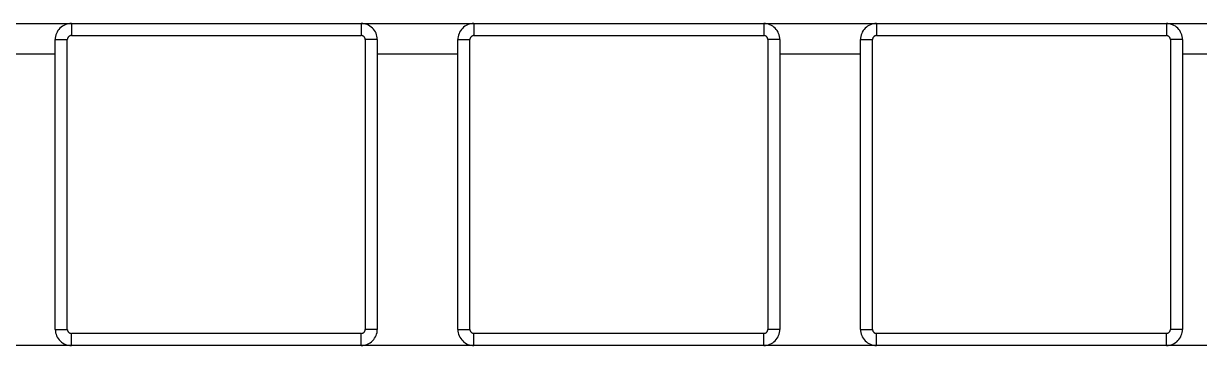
# Model space of a CAD drawing. Header units: millimetres. Extents: x 10366 to 13995, y 24552 to 29685.
# Drawn here: x 11395.8 to 11541.8, y 28004.8 to 28044.8 of the extents above; entities that cross this region are included whole.
import ezdxf

# ---------------------------------------------------------------- set-up
doc = ezdxf.new("R2010")
doc.units = ezdxf.units.MM
doc.header["$LTSCALE"] = 3
doc.layers.add('DomyÅ›lny', color=7, linetype='Continuous')

msp = doc.modelspace()

# ---------------------------------------------------------------- linework, layer by layer
at = {"layer": 'DomyÅ›lny'}
for p, q in [((11348.51, 28044.83), (11690.95, 28044.83)), ((11401.73, 28044.83), (11437.73, 28044.83)), ((11451.73, 28044.83), (11487.73, 28044.83)), ((11501.73, 28044.83), (11537.73, 28044.83)), ((11399.73, 28006.83), (11399.73, 28042.83)), ((11401.23, 28006.83), (11401.23, 28042.83)), ((11401.73, 28043.33), (11437.73, 28043.33)), ((11438.23, 28042.83), (11438.23, 28006.83)), ((11439.73, 28042.83), (11439.73, 28006.83)), ((11449.73, 28006.83), (11449.73, 28042.83)), ((11451.23, 28006.83), (11451.23, 28042.83)), ((11451.73, 28043.33), (11487.73, 28043.33)), ((11488.23, 28042.83), (11488.23, 28006.83)), ((11489.73, 28042.83), (11489.73, 28006.83)), ((11499.73, 28006.83), (11499.73, 28042.83)), ((11501.23, 28006.83), (11501.23, 28042.83)), ((11501.73, 28043.33), (11537.73, 28043.33)), ((11538.23, 28042.83), (11538.23, 28006.83)), ((11539.73, 28042.83), (11539.73, 28006.83)), ((11389.73, 28041.05), (11399.73, 28041.05)), ((11439.73, 28041.05), (11449.73, 28041.05)), ((11489.73, 28041.05), (11499.73, 28041.05)), ((11539.73, 28041.05), (11549.73, 28041.05)), ((11437.73, 28006.33), (11401.73, 28006.33)), ((11487.73, 28006.33), (11451.73, 28006.33)), ((11537.73, 28006.33), (11501.73, 28006.33)), ((11749.73, 28004.83), (11289.73, 28004.83)), ((11401.31, 28004.83), (11388.14, 28004.83)), ((11451.19, 28004.83), (11438.01, 28004.83)), ((11501.23, 28004.83), (11488.05, 28004.83)), ((11551.26, 28004.83), (11538.09, 28004.83))]:
    msp.add_line(p, q, dxfattribs=at)
for points in [[(11401.73, 28044.83, 0), (11401.54, 28044.82, 0), (11401.34, 28044.79, 0), (11401.15, 28044.74, 0), (11400.97, 28044.68, 0), (11400.79, 28044.59, 0), (11400.62, 28044.49, 0), (11400.47, 28044.37, 0), (11400.32, 28044.24, 0), (11400.19, 28044.1, 0), (11400.07, 28043.94, 0), (11399.97, 28043.77, 0), (11399.89, 28043.59, 0), (11399.82, 28043.41, 0), (11399.77, 28043.22, 0), (11399.74, 28043.02, 0), (11399.73, 28042.83, 0)], [(11401.73, 28044.83, 0), (11401.73, 28044.83, 0), (11401.73, 28044.83, 0), (11401.73, 28044.83, 0), (11401.73, 28044.83, 0), (11401.73, 28044.83, 0), (11401.73, 28044.83, 0), (11401.73, 28044.83, 0), (11401.73, 28044.83, 0), (11401.73, 28044.83, 0), (11401.73, 28044.83, 0), (11401.73, 28044.83, 0), (11401.73, 28044.83, 0), (11401.73, 28044.83, 0), (11401.73, 28044.82, 0), (11401.73, 28044.78, 0), (11401.73, 28044.64, 0), (11401.73, 28043.33, 0)], [(11439.73, 28042.83, 0), (11439.73, 28042.84, 0), (11439.72, 28043.05, 0), (11439.69, 28043.24, 0), (11439.64, 28043.43, 0), (11439.57, 28043.62, 0), (11439.49, 28043.79, 0), (11439.38, 28043.96, 0), (11439.26, 28044.12, 0), (11439.13, 28044.26, 0), (11438.98, 28044.39, 0), (11438.82, 28044.51, 0), (11438.65, 28044.61, 0), (11438.47, 28044.69, 0), (11438.29, 28044.75, 0), (11438.1, 28044.79, 0), (11437.92, 28044.82, 0), (11437.73, 28044.83, 0)], [(11437.73, 28044.83, 0), (11437.73, 28044.83, 0), (11437.73, 28044.83, 0), (11437.73, 28044.83, 0), (11437.73, 28044.83, 0), (11437.73, 28044.83, 0), (11437.73, 28044.83, 0), (11437.73, 28044.83, 0), (11437.73, 28044.83, 0), (11437.73, 28044.83, 0), (11437.73, 28044.83, 0), (11437.73, 28044.83, 0), (11437.73, 28044.83, 0), (11437.73, 28044.83, 0), (11437.73, 28044.82, 0), (11437.73, 28044.78, 0), (11437.73, 28044.64, 0), (11437.73, 28043.33, 0)], [(11451.73, 28044.83, 0), (11451.72, 28044.83, 0), (11451.51, 28044.82, 0), (11451.32, 28044.79, 0), (11451.13, 28044.73, 0), (11450.95, 28044.67, 0), (11450.77, 28044.58, 0), (11450.6, 28044.48, 0), (11450.45, 28044.36, 0), (11450.3, 28044.22, 0), (11450.17, 28044.07, 0), (11450.06, 28043.92, 0), (11449.96, 28043.75, 0), (11449.88, 28043.57, 0), (11449.81, 28043.38, 0), (11449.77, 28043.19, 0), (11449.74, 28043.01, 0), (11449.73, 28042.83, 0)], [(11451.73, 28044.83, 0), (11451.73, 28044.83, 0), (11451.73, 28044.83, 0), (11451.73, 28044.83, 0), (11451.73, 28044.83, 0), (11451.73, 28044.83, 0), (11451.73, 28044.83, 0), (11451.73, 28044.83, 0), (11451.73, 28044.83, 0), (11451.73, 28044.83, 0), (11451.73, 28044.83, 0), (11451.73, 28044.83, 0), (11451.73, 28044.83, 0), (11451.73, 28044.83, 0), (11451.73, 28044.82, 0), (11451.73, 28044.78, 0), (11451.73, 28044.64, 0), (11451.73, 28043.33, 0)], [(11489.73, 28042.83, 0), (11489.72, 28043.02, 0), (11489.7, 28043.22, 0), (11489.65, 28043.41, 0), (11489.58, 28043.59, 0), (11489.5, 28043.77, 0), (11489.4, 28043.94, 0), (11489.28, 28044.1, 0), (11489.15, 28044.24, 0), (11489, 28044.37, 0), (11488.85, 28044.49, 0), (11488.68, 28044.59, 0), (11488.5, 28044.68, 0), (11488.31, 28044.74, 0), (11488.12, 28044.79, 0), (11487.93, 28044.82, 0), (11487.73, 28044.83, 0)], [(11487.73, 28044.83, 0), (11487.73, 28044.83, 0), (11487.73, 28044.83, 0), (11487.73, 28044.83, 0), (11487.73, 28044.83, 0), (11487.73, 28044.83, 0), (11487.73, 28044.83, 0), (11487.73, 28044.83, 0), (11487.73, 28044.83, 0), (11487.73, 28044.83, 0), (11487.73, 28044.83, 0), (11487.73, 28044.83, 0), (11487.73, 28044.83, 0), (11487.73, 28044.83, 0), (11487.73, 28044.82, 0), (11487.73, 28044.78, 0), (11487.73, 28044.64, 0), (11487.73, 28043.33, 0)], [(11501.73, 28044.83, 0), (11501.54, 28044.82, 0), (11501.34, 28044.79, 0), (11501.15, 28044.74, 0), (11500.97, 28044.68, 0), (11500.79, 28044.59, 0), (11500.62, 28044.49, 0), (11500.47, 28044.37, 0), (11500.32, 28044.24, 0), (11500.19, 28044.1, 0), (11500.07, 28043.94, 0), (11499.97, 28043.77, 0), (11499.89, 28043.59, 0), (11499.82, 28043.41, 0), (11499.77, 28043.22, 0), (11499.74, 28043.02, 0), (11499.73, 28042.83, 0)], [(11501.73, 28044.83, 0), (11501.73, 28044.83, 0), (11501.73, 28044.83, 0), (11501.73, 28044.83, 0), (11501.73, 28044.83, 0), (11501.73, 28044.83, 0), (11501.73, 28044.83, 0), (11501.73, 28044.83, 0), (11501.73, 28044.83, 0), (11501.73, 28044.83, 0), (11501.73, 28044.83, 0), (11501.73, 28044.83, 0), (11501.73, 28044.83, 0), (11501.73, 28044.83, 0), (11501.73, 28044.82, 0), (11501.73, 28044.78, 0), (11501.73, 28044.64, 0), (11501.73, 28043.33, 0)], [(11538.39, 28044.72, 0), (11538.07, 28044.8, 0), (11537.73, 28044.83, 0)], [(11539.73, 28042.83, 0), (11539.72, 28043.02, 0), (11539.7, 28043.22, 0), (11539.65, 28043.41, 0), (11539.58, 28043.59, 0), (11539.5, 28043.77, 0), (11539.4, 28043.94, 0), (11539.28, 28044.1, 0), (11539.15, 28044.24, 0), (11539, 28044.37, 0), (11538.85, 28044.49, 0), (11538.68, 28044.59, 0), (11538.5, 28044.68, 0), (11538.31, 28044.74, 0), (11538.12, 28044.79, 0), (11537.93, 28044.82, 0), (11537.73, 28044.83, 0)], [(11537.73, 28044.83, 0), (11537.73, 28044.83, 0), (11537.73, 28044.83, 0), (11537.73, 28044.83, 0), (11537.73, 28044.83, 0), (11537.73, 28044.83, 0), (11537.73, 28044.83, 0), (11537.73, 28044.83, 0), (11537.73, 28044.83, 0), (11537.73, 28044.83, 0), (11537.73, 28044.83, 0), (11537.73, 28044.83, 0), (11537.73, 28044.83, 0), (11537.73, 28044.83, 0), (11537.73, 28044.82, 0), (11537.73, 28044.78, 0), (11537.73, 28044.64, 0), (11537.73, 28043.33, 0)], [(11399.73, 28042.83, 0), (11399.73, 28042.83, 0), (11399.73, 28042.83, 0), (11399.73, 28042.83, 0), (11399.73, 28042.83, 0), (11399.73, 28042.83, 0), (11399.73, 28042.83, 0), (11399.73, 28042.83, 0), (11399.73, 28042.83, 0), (11399.73, 28042.83, 0), (11399.73, 28042.83, 0), (11399.73, 28042.83, 0), (11399.73, 28042.83, 0), (11399.74, 28042.83, 0), (11399.74, 28042.83, 0), (11399.78, 28042.83, 0), (11399.92, 28042.83, 0), (11401.23, 28042.83, 0)], [(11401.73, 28043.33, 0), (11401.69, 28043.33, 0), (11401.64, 28043.32, 0), (11401.59, 28043.31, 0), (11401.54, 28043.29, 0), (11401.5, 28043.27, 0), (11401.46, 28043.24, 0), (11401.42, 28043.21, 0), (11401.38, 28043.18, 0), (11401.35, 28043.15, 0), (11401.32, 28043.11, 0), (11401.29, 28043.06, 0), (11401.27, 28043.02, 0), (11401.26, 28042.97, 0), (11401.24, 28042.93, 0), (11401.24, 28042.88, 0), (11401.23, 28042.83, 0)], [(11438.23, 28042.83, 0), (11438.23, 28042.88, 0), (11438.22, 28042.93, 0), (11438.21, 28042.97, 0), (11438.2, 28043.02, 0), (11438.17, 28043.06, 0), (11438.15, 28043.11, 0), (11438.12, 28043.15, 0), (11438.09, 28043.18, 0), (11438.05, 28043.22, 0), (11438.01, 28043.24, 0), (11437.97, 28043.27, 0), (11437.92, 28043.29, 0), (11437.88, 28043.31, 0), (11437.83, 28043.32, 0), (11437.78, 28043.33, 0), (11437.73, 28043.33, 0)], [(11439.73, 28042.83, 0), (11439.73, 28042.83, 0), (11439.73, 28042.83, 0), (11439.73, 28042.83, 0), (11439.73, 28042.83, 0), (11439.73, 28042.83, 0), (11439.73, 28042.83, 0), (11439.73, 28042.83, 0), (11439.73, 28042.83, 0), (11439.73, 28042.83, 0), (11439.73, 28042.83, 0), (11439.73, 28042.83, 0), (11439.73, 28042.83, 0), (11439.72, 28042.83, 0), (11439.69, 28042.83, 0), (11439.55, 28042.83, 0), (11438.23, 28042.83, 0)], [(11449.73, 28042.83, 0), (11449.73, 28042.83, 0), (11449.73, 28042.83, 0), (11449.73, 28042.83, 0), (11449.73, 28042.83, 0), (11449.73, 28042.83, 0), (11449.73, 28042.83, 0), (11449.73, 28042.83, 0), (11449.73, 28042.83, 0), (11449.73, 28042.83, 0), (11449.73, 28042.83, 0), (11449.73, 28042.83, 0), (11449.73, 28042.83, 0), (11449.74, 28042.83, 0), (11449.74, 28042.83, 0), (11449.78, 28042.83, 0), (11449.92, 28042.83, 0), (11451.23, 28042.83, 0)], [(11451.73, 28043.33, 0), (11451.69, 28043.33, 0), (11451.64, 28043.32, 0), (11451.59, 28043.31, 0), (11451.54, 28043.29, 0), (11451.5, 28043.27, 0), (11451.46, 28043.24, 0), (11451.42, 28043.21, 0), (11451.38, 28043.18, 0), (11451.35, 28043.14, 0), (11451.32, 28043.11, 0), (11451.29, 28043.06, 0), (11451.27, 28043.02, 0), (11451.26, 28042.97, 0), (11451.24, 28042.93, 0), (11451.24, 28042.88, 0), (11451.23, 28042.83, 0)], [(11488.23, 28042.83, 0), (11488.23, 28042.88, 0), (11488.22, 28042.93, 0), (11488.21, 28042.97, 0), (11488.2, 28043.02, 0), (11488.18, 28043.06, 0), (11488.15, 28043.11, 0), (11488.12, 28043.15, 0), (11488.09, 28043.18, 0), (11488.05, 28043.21, 0), (11488.01, 28043.24, 0), (11487.97, 28043.27, 0), (11487.93, 28043.29, 0), (11487.88, 28043.31, 0), (11487.83, 28043.32, 0), (11487.78, 28043.33, 0), (11487.73, 28043.33, 0)], [(11489.73, 28042.83, 0), (11489.73, 28042.83, 0), (11489.73, 28042.83, 0), (11489.73, 28042.83, 0), (11489.73, 28042.83, 0), (11489.73, 28042.83, 0), (11489.73, 28042.83, 0), (11489.73, 28042.83, 0), (11489.73, 28042.83, 0), (11489.73, 28042.83, 0), (11489.73, 28042.83, 0), (11489.73, 28042.83, 0), (11489.73, 28042.83, 0), (11489.73, 28042.83, 0), (11489.72, 28042.83, 0), (11489.69, 28042.83, 0), (11489.55, 28042.83, 0), (11488.23, 28042.83, 0)], [(11499.73, 28042.83, 0), (11499.73, 28042.83, 0), (11499.73, 28042.83, 0), (11499.73, 28042.83, 0), (11499.73, 28042.83, 0), (11499.73, 28042.83, 0), (11499.73, 28042.83, 0), (11499.73, 28042.83, 0), (11499.73, 28042.83, 0), (11499.73, 28042.83, 0), (11499.73, 28042.83, 0), (11499.73, 28042.83, 0), (11499.73, 28042.83, 0), (11499.74, 28042.83, 0), (11499.74, 28042.83, 0), (11499.78, 28042.83, 0), (11499.92, 28042.83, 0), (11501.23, 28042.83, 0)], [(11501.73, 28043.33, 0), (11501.69, 28043.33, 0), (11501.64, 28043.32, 0), (11501.59, 28043.31, 0), (11501.54, 28043.29, 0), (11501.5, 28043.27, 0), (11501.46, 28043.24, 0), (11501.42, 28043.21, 0), (11501.38, 28043.18, 0), (11501.35, 28043.15, 0), (11501.32, 28043.11, 0), (11501.29, 28043.06, 0), (11501.27, 28043.02, 0), (11501.26, 28042.97, 0), (11501.24, 28042.93, 0), (11501.24, 28042.88, 0), (11501.23, 28042.83, 0)], [(11538.23, 28042.83, 0), (11538.23, 28042.88, 0), (11538.22, 28042.93, 0), (11538.21, 28042.97, 0), (11538.2, 28043.02, 0), (11538.18, 28043.06, 0), (11538.15, 28043.11, 0), (11538.12, 28043.15, 0), (11538.09, 28043.18, 0), (11538.05, 28043.21, 0), (11538.01, 28043.24, 0), (11537.97, 28043.27, 0), (11537.93, 28043.29, 0), (11537.88, 28043.31, 0), (11537.83, 28043.32, 0), (11537.78, 28043.33, 0), (11537.73, 28043.33, 0)], [(11539.73, 28042.83, 0), (11539.73, 28042.83, 0), (11539.73, 28042.83, 0), (11539.73, 28042.83, 0), (11539.73, 28042.83, 0), (11539.73, 28042.83, 0), (11539.73, 28042.83, 0), (11539.73, 28042.83, 0), (11539.73, 28042.83, 0), (11539.73, 28042.83, 0), (11539.73, 28042.83, 0), (11539.73, 28042.83, 0), (11539.73, 28042.83, 0), (11539.73, 28042.83, 0), (11539.72, 28042.83, 0), (11539.69, 28042.83, 0), (11539.55, 28042.83, 0), (11538.23, 28042.83, 0)], [(11399.73, 28006.83, 0), (11399.73, 28006.83, 0), (11399.73, 28006.83, 0), (11399.73, 28006.83, 0), (11399.73, 28006.83, 0), (11399.73, 28006.83, 0), (11399.73, 28006.83, 0), (11399.73, 28006.83, 0), (11399.73, 28006.83, 0), (11399.73, 28006.83, 0), (11399.73, 28006.83, 0), (11399.73, 28006.83, 0), (11399.73, 28006.83, 0), (11399.74, 28006.83, 0), (11399.74, 28006.83, 0), (11399.78, 28006.83, 0), (11399.92, 28006.83, 0), (11401.23, 28006.83, 0)], [(11399.73, 28006.83, 0), (11399.73, 28006.82, 0), (11399.75, 28006.61, 0), (11399.78, 28006.41, 0), (11399.83, 28006.22, 0), (11399.9, 28006.04, 0), (11399.98, 28005.86, 0), (11400.09, 28005.7, 0), (11400.21, 28005.54, 0), (11400.34, 28005.4, 0), (11400.49, 28005.26, 0), (11400.65, 28005.15, 0), (11400.82, 28005.05, 0), (11400.99, 28004.97, 0), (11401.18, 28004.91, 0), (11401.37, 28004.86, 0), (11401.55, 28004.84, 0), (11401.73, 28004.83, 0)], [(11401.23, 28006.83, 0), (11401.24, 28006.78, 0), (11401.24, 28006.73, 0), (11401.26, 28006.68, 0), (11401.27, 28006.64, 0), (11401.29, 28006.59, 0), (11401.32, 28006.55, 0), (11401.35, 28006.51, 0), (11401.38, 28006.47, 0), (11401.42, 28006.44, 0), (11401.46, 28006.41, 0), (11401.5, 28006.39, 0), (11401.54, 28006.37, 0), (11401.59, 28006.35, 0), (11401.64, 28006.34, 0), (11401.69, 28006.33, 0), (11401.73, 28006.33, 0)], [(11401.73, 28004.83, 0), (11401.73, 28004.83, 0), (11401.73, 28004.83, 0), (11401.73, 28004.83, 0), (11401.73, 28004.83, 0), (11401.73, 28004.83, 0), (11401.73, 28004.83, 0), (11401.73, 28004.83, 0), (11401.73, 28004.83, 0), (11401.73, 28004.83, 0), (11401.73, 28004.83, 0), (11401.73, 28004.83, 0), (11401.73, 28004.83, 0), (11401.73, 28004.84, 0), (11401.73, 28004.87, 0), (11401.73, 28005.01, 0), (11401.73, 28006.33, 0)], [(11437.73, 28006.33, 0), (11437.78, 28006.33, 0), (11437.83, 28006.34, 0), (11437.88, 28006.35, 0), (11437.93, 28006.37, 0), (11437.97, 28006.39, 0), (11438.01, 28006.41, 0), (11438.05, 28006.44, 0), (11438.09, 28006.47, 0), (11438.12, 28006.51, 0), (11438.15, 28006.55, 0), (11438.18, 28006.59, 0), (11438.2, 28006.64, 0), (11438.21, 28006.68, 0), (11438.22, 28006.73, 0), (11438.23, 28006.78, 0), (11438.23, 28006.83, 0)], [(11437.73, 28004.83, 0), (11437.93, 28004.84, 0), (11438.12, 28004.87, 0), (11438.31, 28004.91, 0), (11438.5, 28004.98, 0), (11438.68, 28005.06, 0), (11438.85, 28005.17, 0), (11439, 28005.28, 0), (11439.15, 28005.41, 0), (11439.28, 28005.56, 0), (11439.4, 28005.72, 0), (11439.5, 28005.89, 0), (11439.58, 28006.06, 0), (11439.65, 28006.25, 0), (11439.7, 28006.44, 0), (11439.72, 28006.63, 0), (11439.73, 28006.83, 0)], [(11437.73, 28004.83, 0), (11437.73, 28004.83, 0), (11437.73, 28004.83, 0), (11437.73, 28004.83, 0), (11437.73, 28004.83, 0), (11437.73, 28004.83, 0), (11437.73, 28004.83, 0), (11437.73, 28004.83, 0), (11437.73, 28004.83, 0), (11437.73, 28004.83, 0), (11437.73, 28004.83, 0), (11437.73, 28004.83, 0), (11437.73, 28004.83, 0), (11437.73, 28004.84, 0), (11437.73, 28004.87, 0), (11437.73, 28005.01, 0), (11437.73, 28006.33, 0)], [(11439.73, 28006.83, 0), (11439.73, 28006.83, 0), (11439.73, 28006.83, 0), (11439.73, 28006.83, 0), (11439.73, 28006.83, 0), (11439.73, 28006.83, 0), (11439.73, 28006.83, 0), (11439.73, 28006.83, 0), (11439.73, 28006.83, 0), (11439.73, 28006.83, 0), (11439.73, 28006.83, 0), (11439.73, 28006.83, 0), (11439.73, 28006.83, 0), (11439.72, 28006.83, 0), (11439.69, 28006.83, 0), (11439.55, 28006.83, 0), (11438.23, 28006.83, 0)], [(11449.73, 28006.83, 0), (11449.73, 28006.82, 0), (11449.75, 28006.61, 0), (11449.78, 28006.41, 0), (11449.83, 28006.22, 0), (11449.9, 28006.04, 0), (11449.98, 28005.86, 0), (11450.09, 28005.7, 0), (11450.21, 28005.54, 0), (11450.34, 28005.4, 0), (11450.49, 28005.26, 0), (11450.65, 28005.15, 0), (11450.82, 28005.05, 0), (11450.99, 28004.97, 0), (11451.18, 28004.91, 0), (11451.37, 28004.86, 0), (11451.55, 28004.84, 0), (11451.73, 28004.83, 0)], [(11449.73, 28006.83, 0), (11449.73, 28006.83, 0), (11449.73, 28006.83, 0), (11449.73, 28006.83, 0), (11449.73, 28006.83, 0), (11449.73, 28006.83, 0), (11449.73, 28006.83, 0), (11449.73, 28006.83, 0), (11449.73, 28006.83, 0), (11449.73, 28006.83, 0), (11449.73, 28006.83, 0), (11449.73, 28006.83, 0), (11449.73, 28006.83, 0), (11449.74, 28006.83, 0), (11449.74, 28006.83, 0), (11449.78, 28006.83, 0), (11449.92, 28006.83, 0), (11451.23, 28006.83, 0)], [(11451.23, 28006.83, 0), (11451.24, 28006.78, 0), (11451.24, 28006.73, 0), (11451.26, 28006.68, 0), (11451.27, 28006.64, 0), (11451.29, 28006.59, 0), (11451.32, 28006.55, 0), (11451.35, 28006.51, 0), (11451.38, 28006.47, 0), (11451.42, 28006.44, 0), (11451.46, 28006.41, 0), (11451.5, 28006.39, 0), (11451.54, 28006.37, 0), (11451.59, 28006.35, 0), (11451.64, 28006.34, 0), (11451.69, 28006.33, 0), (11451.73, 28006.33, 0)], [(11451.73, 28004.83, 0), (11451.73, 28004.83, 0), (11451.73, 28004.83, 0), (11451.73, 28004.83, 0), (11451.73, 28004.83, 0), (11451.73, 28004.83, 0), (11451.73, 28004.83, 0), (11451.73, 28004.83, 0), (11451.73, 28004.83, 0), (11451.73, 28004.83, 0), (11451.73, 28004.83, 0), (11451.73, 28004.83, 0), (11451.73, 28004.83, 0), (11451.73, 28004.84, 0), (11451.73, 28004.87, 0), (11451.73, 28005.01, 0), (11451.73, 28006.33, 0)], [(11487.73, 28006.33, 0), (11487.78, 28006.33, 0), (11487.83, 28006.34, 0), (11487.88, 28006.35, 0), (11487.93, 28006.37, 0), (11487.97, 28006.39, 0), (11488.01, 28006.41, 0), (11488.05, 28006.44, 0), (11488.09, 28006.47, 0), (11488.12, 28006.51, 0), (11488.15, 28006.55, 0), (11488.18, 28006.59, 0), (11488.2, 28006.64, 0), (11488.21, 28006.68, 0), (11488.22, 28006.73, 0), (11488.23, 28006.78, 0), (11488.23, 28006.83, 0)], [(11487.73, 28004.83, 0), (11487.93, 28004.84, 0), (11488.12, 28004.87, 0), (11488.31, 28004.91, 0), (11488.5, 28004.98, 0), (11488.68, 28005.06, 0), (11488.85, 28005.17, 0), (11489, 28005.28, 0), (11489.15, 28005.41, 0), (11489.28, 28005.56, 0), (11489.4, 28005.72, 0), (11489.5, 28005.89, 0), (11489.58, 28006.06, 0), (11489.65, 28006.25, 0), (11489.7, 28006.44, 0), (11489.72, 28006.63, 0), (11489.73, 28006.83, 0)], [(11487.73, 28004.83, 0), (11487.73, 28004.83, 0), (11487.73, 28004.83, 0), (11487.73, 28004.83, 0), (11487.73, 28004.83, 0), (11487.73, 28004.83, 0), (11487.73, 28004.83, 0), (11487.73, 28004.83, 0), (11487.73, 28004.83, 0), (11487.73, 28004.83, 0), (11487.73, 28004.83, 0), (11487.73, 28004.83, 0), (11487.73, 28004.83, 0), (11487.73, 28004.84, 0), (11487.73, 28004.87, 0), (11487.73, 28005.01, 0), (11487.73, 28006.33, 0)], [(11489.73, 28006.83, 0), (11489.73, 28006.83, 0), (11489.73, 28006.83, 0), (11489.73, 28006.83, 0), (11489.73, 28006.83, 0), (11489.73, 28006.83, 0), (11489.73, 28006.83, 0), (11489.73, 28006.83, 0), (11489.73, 28006.83, 0), (11489.73, 28006.83, 0), (11489.73, 28006.83, 0), (11489.73, 28006.83, 0), (11489.73, 28006.83, 0), (11489.73, 28006.83, 0), (11489.72, 28006.83, 0), (11489.69, 28006.83, 0), (11489.55, 28006.83, 0), (11488.23, 28006.83, 0)], [(11499.73, 28006.83, 0), (11499.74, 28006.63, 0), (11499.77, 28006.44, 0), (11499.82, 28006.25, 0), (11499.89, 28006.06, 0), (11499.97, 28005.89, 0), (11500.07, 28005.72, 0), (11500.19, 28005.56, 0), (11500.32, 28005.41, 0), (11500.47, 28005.28, 0), (11500.62, 28005.17, 0), (11500.79, 28005.06, 0), (11500.97, 28004.98, 0), (11501.15, 28004.91, 0), (11501.34, 28004.87, 0), (11501.54, 28004.84, 0), (11501.73, 28004.83, 0)], [(11499.73, 28006.83, 0), (11499.73, 28006.83, 0), (11499.73, 28006.83, 0), (11499.73, 28006.83, 0), (11499.73, 28006.83, 0), (11499.73, 28006.83, 0), (11499.73, 28006.83, 0), (11499.73, 28006.83, 0), (11499.73, 28006.83, 0), (11499.73, 28006.83, 0), (11499.73, 28006.83, 0), (11499.73, 28006.83, 0), (11499.73, 28006.83, 0), (11499.74, 28006.83, 0), (11499.74, 28006.83, 0), (11499.78, 28006.83, 0), (11499.92, 28006.83, 0), (11501.23, 28006.83, 0)], [(11501.23, 28006.83, 0), (11501.24, 28006.78, 0), (11501.24, 28006.73, 0), (11501.26, 28006.68, 0), (11501.27, 28006.64, 0), (11501.29, 28006.59, 0), (11501.32, 28006.55, 0), (11501.35, 28006.51, 0), (11501.38, 28006.47, 0), (11501.42, 28006.44, 0), (11501.46, 28006.41, 0), (11501.5, 28006.39, 0), (11501.54, 28006.37, 0), (11501.59, 28006.35, 0), (11501.64, 28006.34, 0), (11501.69, 28006.33, 0), (11501.73, 28006.33, 0)], [(11501.73, 28004.83, 0), (11501.73, 28004.83, 0), (11501.73, 28004.83, 0), (11501.73, 28004.83, 0), (11501.73, 28004.83, 0), (11501.73, 28004.83, 0), (11501.73, 28004.83, 0), (11501.73, 28004.83, 0), (11501.73, 28004.83, 0), (11501.73, 28004.83, 0), (11501.73, 28004.83, 0), (11501.73, 28004.83, 0), (11501.73, 28004.83, 0), (11501.73, 28004.84, 0), (11501.73, 28004.87, 0), (11501.73, 28005.01, 0), (11501.73, 28006.33, 0)], [(11537.73, 28006.33, 0), (11537.78, 28006.33, 0), (11537.83, 28006.34, 0), (11537.88, 28006.35, 0), (11537.93, 28006.37, 0), (11537.97, 28006.39, 0), (11538.01, 28006.41, 0), (11538.05, 28006.44, 0), (11538.09, 28006.48, 0), (11538.12, 28006.51, 0), (11538.15, 28006.55, 0), (11538.18, 28006.59, 0), (11538.2, 28006.64, 0), (11538.21, 28006.68, 0), (11538.22, 28006.73, 0), (11538.23, 28006.78, 0), (11538.23, 28006.83, 0)], [(11537.73, 28004.83, 0), (11537.74, 28004.83, 0), (11537.95, 28004.84, 0), (11538.15, 28004.87, 0), (11538.34, 28004.92, 0), (11538.52, 28004.99, 0), (11538.7, 28005.08, 0), (11538.87, 28005.18, 0), (11539.02, 28005.3, 0), (11539.17, 28005.43, 0), (11539.3, 28005.58, 0), (11539.41, 28005.74, 0), (11539.51, 28005.91, 0), (11539.59, 28006.09, 0), (11539.66, 28006.27, 0), (11539.7, 28006.46, 0), (11539.73, 28006.65, 0), (11539.73, 28006.83, 0)], [(11537.73, 28004.83, 0), (11537.73, 28004.83, 0), (11537.73, 28004.83, 0), (11537.73, 28004.83, 0), (11537.73, 28004.83, 0), (11537.73, 28004.83, 0), (11537.73, 28004.83, 0), (11537.73, 28004.83, 0), (11537.73, 28004.83, 0), (11537.73, 28004.83, 0), (11537.73, 28004.83, 0), (11537.73, 28004.83, 0), (11537.73, 28004.83, 0), (11537.73, 28004.84, 0), (11537.73, 28004.87, 0), (11537.73, 28005.01, 0), (11537.73, 28006.33, 0)], [(11539.73, 28006.83, 0), (11539.73, 28006.83, 0), (11539.73, 28006.83, 0), (11539.73, 28006.83, 0), (11539.73, 28006.83, 0), (11539.73, 28006.83, 0), (11539.73, 28006.83, 0), (11539.73, 28006.83, 0), (11539.73, 28006.83, 0), (11539.73, 28006.83, 0), (11539.73, 28006.83, 0), (11539.73, 28006.83, 0), (11539.73, 28006.83, 0), (11539.73, 28006.83, 0), (11539.72, 28006.83, 0), (11539.69, 28006.83, 0), (11539.55, 28006.83, 0), (11538.23, 28006.83, 0)]]:
    msp.add_polyline3d(points, dxfattribs=at)
msp.add_arc((11437.73, 28042.83), 2, 68.6956, 90, dxfattribs=at)

doc.saveas('drawing.dxf')
